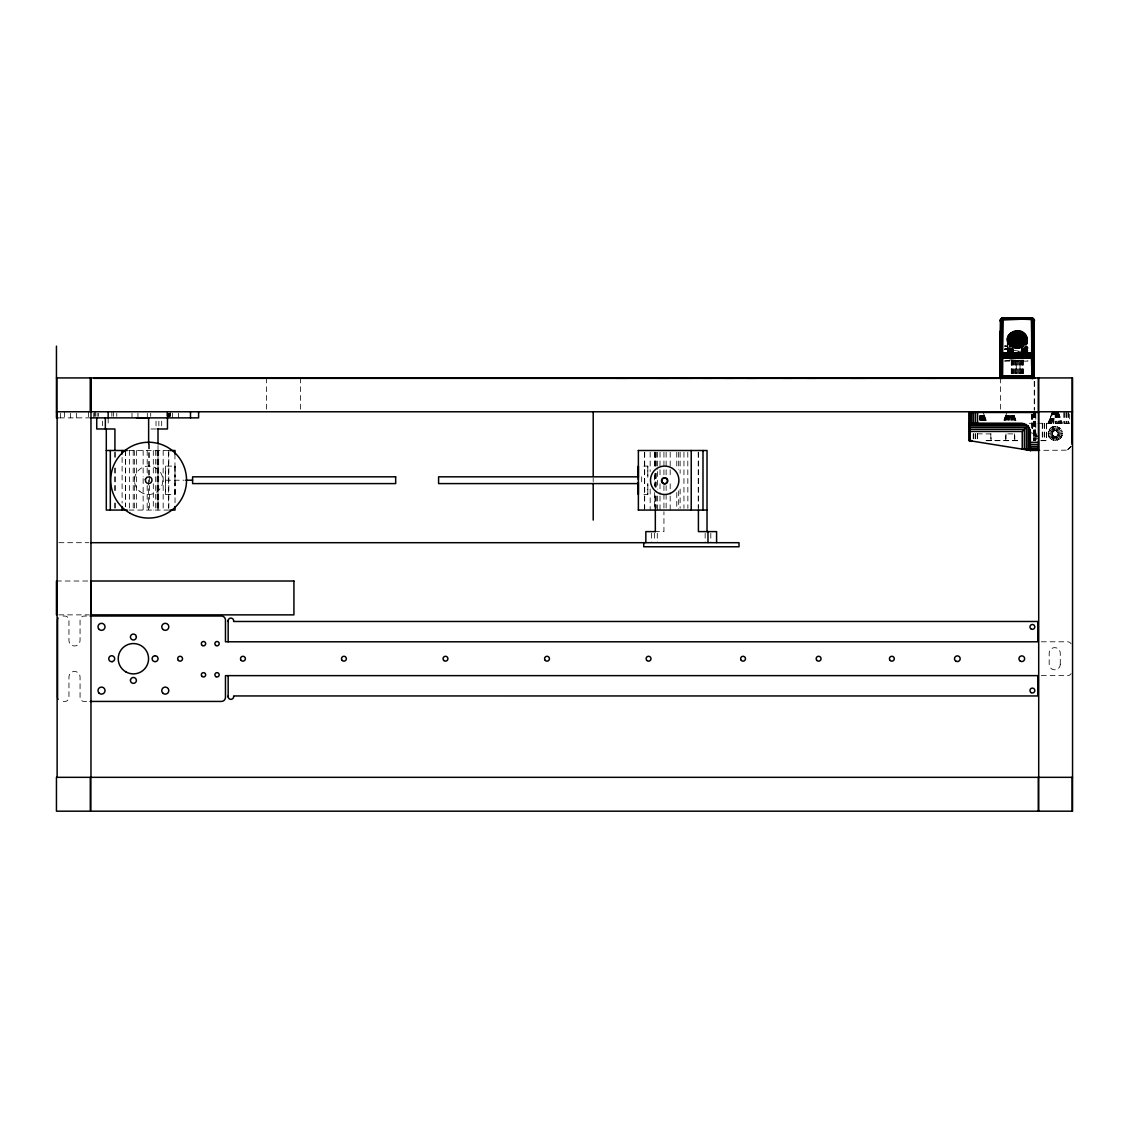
<?xml version="1.0" encoding="UTF-8"?>
<svg xmlns="http://www.w3.org/2000/svg" width="1129" height="1129" viewBox="0 0 1129 1129"><rect width="100%" height="100%" fill="white"/><g stroke="black" fill="none" stroke-linecap="round" stroke-linejoin="round"><path stroke-width="0.75" stroke-dasharray="5 3.75" d="M175.023 481.025L174.995 494.488L165.511 494.488L165.511 466.094L174.995 466.094L175.009 477.327M174.967 479.557L174.995 466.094M647.834 484.666L647.806 494.488L641.498 494.488M647.792 475.902L647.806 466.094L641.498 466.094M1010.78 348.226L1010.78 351.627L1010.921 348.113M1024.695 351.401L1024.709 347.972M1007.378 351.429L1007.421 346.166M1010.78 351.909L1010.794 348.635M1025.555 346.631L1025.541 351.698L1025.569 346.786M1026.967 351.754L1026.981 346.659L1027.051 351.429M1011.923 351.429L1011.937 347.93M1026.233 352.008L1026.247 347.182L1026.515 352.008M1026.219 351.514L1026.233 346.321M1026.698 351.881L1026.727 346.349M1008.324 347.859L1008.296 351.387L1008.366 348M1013.179 351.726L1013.207 348.367M1011.951 351.401L1011.979 347.873M1007.632 348.071L1007.59 351.528L1007.647 348.169M1008.973 351.585L1009.016 348.155M1026.769 351.585L1026.825 346.462M1009.834 351.782L1009.89 348.452M1007.901 351.514L1007.971 348.057M1009.016 351.952L1009.086 348.72M1025.711 351.387L1025.781 347.859M165.511 494.488L165.511 466.094M979.633 420.2L979.746 415.557M979.916 420.27L980.014 415.627M1024.892 351.585L1025.005 346.434M1012.007 351.811L1012.078 348.494M1022.86 348.113L1022.775 351.556L1023.001 348.226M1023.904 351.782L1023.975 348.452M1007.943 352.008L1008.028 348.79M1008.522 348.325L1008.437 351.698L1008.663 348.452M1009.933 351.627L1010.032 348.226M1025.781 351.472L1025.88 348M1009.171 351.401L1009.284 347.887M1024.977 351.952L1025.16 347.097M1010.977 352.05L1011.104 348.861M1024.045 351.627L1024.186 348.226M1022.916 352.05L1023.072 348.861M1021.717 351.528L1021.886 348.085M1012.205 351.528L1012.388 348.085M1009.34 351.458L1009.552 347.972M1023.114 351.909L1023.382 348.635M1008.268 420.2L1008.705 415.557M1008.536 420.27L1008.987 415.627M1053.315 423.29L1054.373 412.452M1053.583 423.361L1054.641 412.522M1053.921 436.09L1051.889 439.604C1045.736 436.415 1048.488 426.155 1055.403 426.466L1055.403 430.53C1052.059 430.389 1051.367 435.667 1054.641 436.387L1053.583 440.31C1044.339 438.546 1048.333 423.629 1057.238 426.706L1056.179 430.629L1057.52 431.405L1060.385 428.54L1056.956 426.649L1055.911 430.572L1058.381 433.508L1057.52 435.625L1055.911 436.316L1056.956 440.239C1061.288 439.167 1063.532 433.748 1061.232 429.923M1060.385 438.489L1057.238 435.554L1057.718 431.955L1061.5 429.994C1064.308 434.482 1060.47 440.987 1055.135 440.479L1055.135 436.415L1056.899 436.09L1058.931 439.604M1006.842 420.2L1007.717 415.557M1007.11 420.27L1007.985 415.627M1051.621 423.29L1053.653 412.452M1051.889 423.361L1053.921 412.522M1005.629 420.2L1006.856 415.557M1005.897 420.27L1007.124 415.627M1050.153 423.29L1053.032 412.452M1050.436 423.361L1053.301 412.522M1054.373 436.316L1053.315 440.239L1055.403 440.55L1055.403 436.486C1050.69 436.782 1051.72 429.02 1056.179 430.629M1004.697 420.2L1006.193 415.557M1004.965 420.27L1006.475 415.627M1049.039 423.29L1052.553 412.452M1049.307 423.361L1052.835 412.522M1006.913 412.452L1004.104 420.2L1005.911 415.627M1004.373 420.27L1007.181 412.522M1052.256 412.452L1048.333 423.29L1052.426 412.522M1048.615 423.361L1052.538 412.522M1003.907 420.2L1005.643 415.557M1048.093 423.29L1052.157 412.452M1051.621 439.534L1053.653 436.02M1056.631 430.869L1058.663 427.341L1061.5 429.994M1056.899 430.939L1058.931 427.411M1070.969 446.308L1068.006 449.271M1071.252 446.378L1068.274 449.342L1063.941 450.372M1050.153 438.419L1053.032 435.554M1057.238 431.334L1060.117 428.47M1050.436 438.489L1053.301 435.625M1049.039 436.965L1052.835 435.004M1048.333 435.272L1052.538 434.284M1058.014 432.675L1062.206 431.687M1033.345 439.844L1036.591 439.28M1066.312 450.161L1038.214 450.372M1004.683 360.913L1013.052 359.855M1033.345 438.715L1038.214 438.278M1018.062 351.373L1028.096 350.78M1004.683 348.861L1009.707 348.579M1024.751 347.732L1028.096 347.549M86.623 616.011L83.588 616.109A4.064 4.064 0 0 0 80.06 620.131L80.06 640.439A5.546 5.546 0 0 1 74.5 645.986A5.546 5.546 0 0 1 68.954 640.439L68.954 620.131A4.064 4.064 0 0 0 64.889 616.067L61.643 616.067A4.064 4.064 0 0 0 59.611 616.617M1008.028 345.968L1004.683 345.996L1008.028 346.109M1004.683 349.242L1013.052 349.186M1021.406 349.115L1028.096 349.073M1004.683 361.125L1028.096 361.125M59.456 417.871L90.292 417.871M1029.281 423.29L1036.478 423.361M1037.946 423.29L1072.338 423.361M150.961 428.978L158.864 428.978M1048.093 433.437L1052.426 433.508M1058.113 433.437L1062.445 433.508M977.291 433.846L991.093 433.917L991.093 440.691M1033.345 437.502L1036.591 437.502M986.097 440.62L1020.023 440.62M1041.079 440.62L1046.343 440.62L1046.343 423.29M986.365 440.691L1020.306 440.691M1040.867 440.691L1046.611 440.691L1046.611 423.361M128.692 450.499L168.63 450.499M165.511 480.206L184.126 480.206M129.002 510.068L168.63 510.068M654.467 531.604L663.937 531.604L663.937 511.733M58.891 542.696L88.838 542.696M56.45 581.012L88.598 581.012M58.821 614.868L89.276 614.868M1041.305 641.794L1067.582 641.794A4.064 4.064 0 0 1 1071.111 643.826M1041.305 675.636L1067.582 675.636A4.064 4.064 0 0 0 1071.111 673.618M86.623 701.434L84.125 701.434A4.064 4.064 0 0 1 80.06 697.369L80.06 676.991A5.546 5.546 0 0 0 74.5 671.445A5.546 5.546 0 0 0 68.954 676.991L68.954 697.369A4.064 4.064 0 0 1 64.889 701.434L61.643 701.434A4.064 4.064 0 0 1 60.585 701.292M1004.683 349.044L1013.052 349.524M1021.406 350.004L1028.096 350.385M1009.707 359.911L1028.096 360.941M1033.345 436.288L1038.214 436.74M1004.683 346.18L1008.028 346.547M1024.751 348.339L1028.096 348.692M1004.683 349.44L1021.406 351.359M1033.345 435.159L1038.214 436.02M1033.345 434.185L1036.591 434.99M1048.333 431.617L1052.538 432.746M1058.014 434.213L1062.206 435.328M1030.085 432.463L1036.591 434.439M1036.591 434.072L1033.345 432.986L1036.591 433.959M1049.307 429.994L1052.835 432.026M1057.986 435.004L1061.5 437.036M1049.039 429.923L1052.553 431.955M1057.718 434.933L1061.232 436.965M1050.153 428.47L1053.301 431.405M1051.889 427.411L1053.921 430.939M1051.621 427.341L1053.653 430.869M1056.631 436.02L1058.663 439.534M1058.381 412.522L1062.445 423.361M1014.195 415.627L1015.931 420.27M984.403 415.627L986.139 420.27L983.19 412.522M985.871 420.2L982.922 412.452M1058.282 412.522L1061.937 423.29M1013.786 415.557L1015.465 420.2M1057.986 412.522L1061.5 423.361M1057.718 412.452L1061.232 423.29M1013.644 415.627L1015.14 420.27M1013.362 415.557L1014.872 420.2M983.444 415.557L984.897 420.2M983.373 415.627L984.671 420.27M983.091 415.557L984.403 420.2M1053.583 426.706L1054.641 430.629M1056.179 436.387L1057.238 440.31M1053.315 426.649L1054.373 430.572M1057.52 412.522L1060.385 423.361M1057.238 412.452L1060.117 423.29M1012.981 415.627L1014.209 420.27M1012.713 415.557L1013.941 420.2M983.006 415.627L984.163 420.27M982.738 415.557L983.895 420.2M982.555 415.627L983.514 420.27M982.286 415.557L983.246 420.2M1056.899 412.522L1058.931 423.361M1056.631 412.452L1058.663 423.29M1012.12 415.627L1012.995 420.27M1011.852 415.557L1012.727 420.2M982.117 415.627L982.893 420.27M981.849 415.557L982.625 420.2M981.581 415.627L982.131 420.27M981.313 415.557L981.863 420.2M1056.179 412.522L1057.238 423.361M1055.911 412.452L1056.956 423.29M1011.118 415.627L1011.57 420.27M1010.85 415.557L1011.302 420.2M1011.076 348.635L1011.344 351.909M981.101 415.627L981.44 420.27M980.819 415.557L981.172 420.2M1024.92 347.972L1025.118 351.458M1022.07 348.085L1022.253 351.528M1012.572 348.085L1012.741 351.528M1011.386 348.861L1011.542 352.05M1012.685 347.93L1012.84 351.429M1011.457 348.226L1011.598 351.627L1011.598 348.113M1010.272 348.226L1010.413 351.627M1025.725 346.786L1025.922 351.782L1025.894 346.631M1023.354 348.861L1023.481 352.05M1009.368 348.72L1009.481 351.952M1025.174 347.887L1025.287 351.401M1024.426 348.226L1024.525 351.627M1008.578 348L1008.677 351.472L1008.677 347.859M1022.38 348.494L1022.451 351.811M1010.483 348.452L1010.554 351.782M1012.854 348.494L1012.939 351.811M1009.495 348.155L1009.58 351.585M980.522 415.627L980.621 420.27M980.254 415.557L980.353 420.2M1023.537 348.113L1023.608 351.556L1023.678 348.226M1025.344 347.097L1025.442 351.952M1026.459 346.321L1026.557 351.514M1024.567 348.452L1024.624 351.782M1026.811 346.349L1026.868 351.528M1025.428 346.434L1025.485 351.585M1026.092 348L1026.134 351.472L1026.134 347.859M647.806 466.094L647.834 477.327M647.806 494.488L647.792 483.254M174.995 494.488L174.967 483.254M1008.211 348.79L1008.225 352.008M1007.745 348.071L1007.76 351.528M1026.953 346.462L1026.967 351.881M1023.664 348.635L1023.678 351.909M1008.225 348.057L1008.239 351.514M1007.745 348.607L1007.76 351.881M1009.749 347.972L1009.763 351.458L1009.763 347.887M1069.685 414.004L1069.685 423.29M1068.274 412.522L1068.274 423.361M1068.006 412.452L1068.006 423.29M1066.312 412.522L1066.312 423.361M1066.044 412.452L1066.044 423.29M1064.21 412.522L1064.21 423.361M1063.941 412.452L1063.941 423.29M1055.403 412.522L1055.403 423.361M1055.135 412.452L1055.135 423.29M1055.135 426.409L1055.135 430.459M1044.508 423.361L1044.508 440.691M1044.24 423.29L1044.24 440.62M1042.547 423.361L1042.547 440.691M1042.279 423.29L1042.279 440.62M1035.773 414.287L1035.773 440.691M1035.646 412.522L1035.646 440.691M1035.364 412.452L1035.364 440.62M1035.237 412.522L1035.237 440.691M1034.968 412.452L1034.968 440.62M1034.644 381.32L1034.644 410.081M1034.587 412.522L1034.587 440.691M1034.235 381.32L1034.235 410.081M1034.319 412.452L1034.319 440.62M1033.741 412.522L1033.741 440.691M1033.472 412.452L1033.472 440.62M1032.767 414.287L1032.767 428.371M1032.499 414.216L1032.499 428.3M1032.47 423.361L1032.47 428.554M1032.188 423.29L1032.188 428.484M1031.723 414.287L1031.723 428.371M1031.44 414.216L1031.44 424.772M1023.17 360.123L1023.241 373.671M1022.959 360.123L1022.973 373.671M1022.62 360.123L1022.648 373.671M1022.168 360.123L1022.168 373.671M1021.562 360.123L1021.562 373.671M1020.856 360.123L1020.856 373.671M1019.148 360.123L1019.106 373.671M1018.16 360.123L1018.16 373.671M1017.243 360.123L1017.215 373.671M1015.352 360.123L1015.352 373.671M1015.31 360.123L1015.31 373.671M1014.788 440.691L1014.788 433.917L1005.727 433.846L1005.727 440.62M1014.449 360.123L1014.449 373.671M1014.519 433.846L1014.519 440.62M1013.644 360.123L1013.644 373.671M1012.896 360.123L1012.896 373.671M1012.29 360.123L1012.318 373.671M1011.81 360.123L1011.838 373.671M1011.499 360.123L1011.499 373.671M1011.274 360.123L1011.288 373.671M1010.06 415.627L1010.06 420.27M1009.778 415.557L1009.778 420.2M1005.995 433.917L1005.995 440.691M1000.393 377.933L1000.393 410.081M990.825 433.846L990.825 440.62M977.559 433.762L977.559 438.955M977.291 433.691L977.291 438.885M975.456 433.762L975.456 438.955M975.188 433.691L975.188 438.885M973.494 433.762L973.494 438.955M973.226 433.691L973.226 438.885M710.804 533.17L710.804 542.569M705.159 533.17L705.159 542.569M698.414 452.249L698.414 508.318M698.216 452.249L698.216 508.318M687.787 452.249L687.871 508.318M683.948 452.249L683.948 508.318M680.124 452.249L680.124 473.277M680.124 489.055L680.124 508.318M678.684 452.249L678.684 469.777M678.684 490.805L678.684 508.318M676.765 452.249L676.765 468.027M676.765 492.554L676.765 508.318M670.189 452.249L670.189 468.027M670.189 469.777L670.189 476.777M670.189 483.791L670.189 494.304M670.189 496.054L670.189 510.068M666.124 452.249L666.124 475.027M666.124 485.541L666.124 510.068M663.937 452.249L663.937 475.027M663.937 485.541L663.937 508.318M660.013 452.249L660.013 468.027M660.013 469.777L660.013 476.777M660.013 483.791L660.013 494.304M660.013 496.054L660.013 510.068M657.628 452.249L657.628 469.777M657.628 471.527L657.628 489.055M657.628 496.054L657.628 510.068M657.29 533.17L657.29 542.569M656.189 452.249L656.189 466.277M656.189 473.277L656.189 487.291M656.189 496.054L656.189 508.318M655.709 452.249L655.709 466.277M655.709 473.277L655.709 487.291M655.709 496.054L655.709 508.318M655.328 452.249L655.328 466.277M655.328 473.277L655.328 487.291M655.328 496.054L655.328 510.068M654.947 452.249L654.947 466.277M654.947 473.277L654.947 487.291M654.947 496.054L654.947 508.318M654.651 452.249L654.651 466.277M654.651 475.027L654.651 485.541M654.651 492.554L654.651 508.318M654.467 533.17L654.467 541.003M651.631 533.17L651.631 542.569M650.163 452.249L650.163 471.527M650.163 489.055L650.163 510.068M644.701 452.249L644.701 508.318M644.504 452.249L644.504 510.068M641.681 476.819L641.681 483.593M593.205 478.16L593.205 481.66M300.427 377.933L300.427 410.081M266.571 377.933L266.571 410.081M178.565 413.299L178.565 417.871M174.939 453.999L175.037 503.068M172.624 413.299L172.624 417.871M170.281 411.775L170.324 416.347M170.126 413.299L170.013 416.347M169.548 413.299L169.717 416.347M169.124 413.299L169.124 416.347M168.898 413.299L168.898 416.347M168.814 450.499L168.814 508.318M168.63 452.249L168.63 508.318M168.376 413.299L168.376 416.347M168.108 413.299L168.108 416.347M167.544 411.775L167.544 416.347M167.247 413.299L167.247 416.347M166.951 411.775L166.951 416.347M163.169 450.499L163.169 510.068M161.687 421.145L161.687 425.845M158.864 421.145L158.864 425.845M158.667 450.499L158.667 510.068M158.385 450.499L158.385 510.068M158.004 445.532L158.004 510.068M157.608 450.499L157.608 510.068M157.143 450.499L157.143 510.068M156.028 421.145L156.028 425.845M155.703 450.499L155.703 510.068M153.304 450.499L153.304 475.027M153.304 483.791L153.304 510.068M150.707 413.299L150.707 416.347M149.381 443.88L149.381 475.027M149.381 476.777L149.381 510.068M148.633 443.852L148.633 478.244M148.633 479.994L148.633 509.8M147.32 413.299L147.32 417.871M147.193 450.499L147.193 475.027M147.193 485.541L147.193 510.068M143.143 450.499L143.143 476.777M143.143 478.541L143.143 510.068M137.95 413.299L137.95 417.871M136.553 450.499L136.553 510.068M134.633 450.499L134.633 510.068M133.208 450.499L133.208 510.068M131.994 413.299L131.994 417.871M129.369 450.499L129.369 510.068M125.545 450.499L125.545 506.568M125.446 450.499L125.446 506.568M122.101 457.513L122.101 503.068M116.767 413.299L116.767 416.347M115.102 452.249L115.102 457.513M115.102 468.027L115.102 490.805M115.102 503.068L115.102 508.318M114.918 452.249L114.918 457.513M114.918 468.027L114.918 490.805M114.918 503.068L114.918 508.318M113.38 411.775L113.38 416.347M111.856 411.775L111.856 416.347M108.172 418.012L108.172 425.845M102.513 421.145L102.513 425.845M98.421 413.299L98.421 416.347M97.136 413.299L97.136 416.347M95.598 411.775L95.598 416.347M94.399 411.775L94.356 416.347M93.749 413.299L93.749 417.871M88.514 411.775L88.514 417.871M76.349 413.299L76.349 417.871M70.393 413.299L70.393 417.871M64.579 411.775L64.579 417.871M60.514 413.299L60.514 417.871M1007.449 344.966L1007.435 351.754L1007.477 345.065M1007.816 348.395L1007.802 351.74L1007.83 348.339M1007.632 345.319L1007.562 351.881L1007.59 345.319M1026.84 346.956L1026.769 351.881L1026.84 346.97M1026.416 346.716L1026.332 351.74L1026.487 346.659M1015.663 420.2L1013.927 415.557L1015.733 420.27M985.575 420.2L983.923 415.557L985.532 420.27M985.264 420.2L983.698 415.557L985.165 420.27M1008.084 351.712L1008.014 348.339L1008.126 351.74M1022.507 351.401L1022.479 347.873L1022.535 351.429M1026.656 351.712L1026.628 346.659L1026.656 351.74M1008.903 351.782L1008.889 348.452L1008.917 351.698M1060.272 664.275L1060.272 653.169A5.546 5.546 0 0 0 1054.726 647.623A5.546 5.546 0 0 0 1049.18 653.169L1049.18 664.275A5.546 5.546 0 0 0 1054.726 669.822A5.546 5.546 0 0 0 1060.272 664.275M1020.037 373.671L1020.037 360.123L1020.009 373.671M1016.298 373.671L1016.298 360.123L1016.241 373.671M139.897 491.482A14.211 14.211 0 0 0 162.731 482.266A14.211 14.211 0 0 0 143.327 467.11A14.211 14.211 0 0 0 139.897 491.482"/><path stroke-width="1.5" d="M638.365 482.238L638.337 494.488L638.308 483.254M638.308 479.557L638.337 466.094L638.365 477.327M1000.76 334.029L1000.308 332.589L1000.943 337.134L1000.308 331.277L1000.76 333.351M1033.515 377.792L1034.108 357.413L1032.485 357.074L1001.098 357.173L1000.308 376.042L1002.002 376.042L1002.481 317.969L1031.977 318.279L1002.397 317.898L1031.44 317.884L1032.047 378.483L1031.666 317.828L1003.018 317.884L1001.098 318.703L1001.832 378.483L1000.506 377.044L1000.308 376.042L1034.15 376.042L1033.868 319.309L1031.666 317.828L1003.018 317.813C999.49 320.269 999.588 319.888 1003.018 317.856L1031.44 317.813C1034.545 318.985 1036.69 323.049 1031.44 318.604L1002.481 318.279L1000.365 320.072L1000.379 376.62L1001.268 378.102L1001.973 318.124L1031.44 318.237L1034.108 320.072L1033.656 376.042L1032.456 378.554L1034.15 376.042L1034.15 331.277L1033.698 337.063L1034.15 332.194L1033.557 333.803M1024.709 344.373L1024.709 333.817C1017.949 325.632 1001.31 335.581 1009.749 344.486C1016.509 352.657 1033.148 342.722 1024.709 333.817L1025.061 344.373M1001.973 357.074L1001.832 376.507L1003.018 376.592L1033.557 376.366L1033.952 357.328L1033.882 377.185L1033.134 378.159L1033.656 377.594M1033.585 374.419L1033.952 357.328L1034.15 376.042L1032.612 378.483L1032.485 318.124L1033.36 318.703L1033.134 376.042L1032.456 358.203L1032.047 376.55L1003.018 376.253L1002.411 378.483L1003.018 317.813L1032.005 317.884L1002.481 318.279L1031.977 318.773L1031.666 353.024L1034.15 355.437M1034.15 355.804L1033.515 353.758L1031.666 353.024L1003.018 353.024L1000.365 354.675L1000.562 361.125L1000.308 357.3M1007.52 341.325L1007.534 337.896L1007.562 341.325M1025.555 344.952L1025.584 334.833L1025.809 343.258M1001.832 378.286L1000.901 377.721L1001.804 353.25M1007.83 343.371L1007.872 336.682L1007.985 343.371M1026.247 344.599L1026.275 335.948L1026.43 344.599M1026.727 343.682L1026.741 337.134L1026.811 343.682M1033.698 334.029L1034.15 331.361L1033.952 336.569L1034.15 331.376M1033.557 354.562L1034.15 331.39L1033.698 333.351M1008.352 344.331L1008.423 335.511L1008.606 344.331M1034.15 333.789L1034.093 336.103L1034.15 331.39L1033.698 334.156M1000.901 357.822L1000.576 361.125L1000.802 318.971L1000.308 358.203L1034.15 358.203L1033.952 357.328L1033.882 376.267L1033.698 355.423L1003.018 354.816C1001.211 353.814 998.897 357.78 1001.098 357.173M1000.365 354.675L1000.308 355.804M1002.411 376.042L1002.397 358.203M1000.308 355.437L1000.802 353.899L1000.562 361.125L1000.308 358.175M1000.576 376.042L1000.76 357.244L1001.014 377.862M1007.675 344.613L1007.717 341.17L1007.731 344.613M1009.058 344.726L1009.185 334.438L1009.411 344.726M1033.557 335.158L1034.079 334.156L1033.557 337.077L1034.15 331.39L1033.557 333.648M1009.919 346.786L1010.13 333.464L1010.441 346.786M1000.901 336.597L1000.308 331.361L1000.308 361.125L1000.901 357.653M1001.846 376.042L1001.508 357.117M1034.15 332.448L1033.698 333.224L1034.15 331.587L1033.557 336.597M1010.963 346.391L1011.231 332.632L1011.556 346.391M1034.15 334.043L1033.557 337.063L1034.15 335.525M1012.12 346.843L1012.487 331.94L1012.826 346.843M1013.419 346.617L1013.842 331.418L1014.152 346.617M1000.308 359.869L1000.379 357.695M1034.108 331.94L1033.557 333.365M1014.731 348.169L1015.281 331.079L1015.606 348.169M1000.506 320.707L1000.365 320.072C999.842 323.303 1000.802 317.813 1003.018 318.604L1031.44 318.35M1016.156 348.113L1016.763 330.924L1017.031 348.113M1000.901 342.129L1000.308 341.071L1000.308 354.929M1034.15 357.3L1033.557 361.125L1034.15 357.498L1034.15 359.869M1017.596 348.127L1018.259 330.952L1018.485 348.127M1019.035 348.212L1019.727 331.178L1019.896 348.212M1020.489 346.688L1021.138 331.587L1021.237 346.688M1023.072 346.532L1023.664 332.928L1023.678 346.532M1021.773 347.93L1022.465 332.18L1022.521 347.93M1034.15 334.692L1033.698 337.007L1034.15 334.537L1034.15 335.722C1034.051 333.337 1033.896 339.137 1034.15 334.537L1033.698 336.992L1034.079 334.678L1033.698 336.978L1034.079 334.748L1033.656 336.95L1033.557 335.765M1000.901 333.803L1000.308 332.067L1000.76 337.021M1032.456 318.011L1033.882 376.267L1034.108 320.072L1034.15 321.229M1000.365 357.413L1000.379 376.042L1000.365 357.413L1000.308 358.203M1034.079 357.695L1033.896 361.125L1033.557 357.653M1033.656 361.125L1033.557 357.822M1000.308 320.791L1000.365 320.269M1000.887 333.041L1000.308 331.446L1000.901 333.365M228.171 695.944L228.298 697.581A2.78 2.78 0 0 0 231.699 699.218A2.78 2.78 0 0 0 233.59 695.944L1037.805 695.958L1037.805 675.636L225.461 675.636L225.461 697.369A4.064 4.064 0 0 1 221.397 701.434L90.137 701.434M1000.308 331.728L1000.308 331.361M1000.308 357.103L1000.76 355.423M1072.056 444.417L1072.056 412.522M1000.76 335.341L1000.943 337.077L1000.308 332.815L1000.901 334.791M1031.44 378.455L1034.15 376.042L1033.698 357.244L1033.134 376.451L1034.15 376.042L1033.36 357.173M1033.952 334.904L1033.656 336.908L1033.698 335.242M1000.76 356.312L1031.44 355.903L1034.15 356.835L1033.36 319.408M1001.973 318.124L1001.098 354.365L1031.977 353.885L1031.44 353.024L1002.397 353.081L1001.973 353.984M1000.308 333.478L1000.76 334.156M1000.506 377.044C1000.943 377.199 999.475 376.07 1002.411 378.229L1031.44 378.102L1034.15 376.042L1033.557 377.721L1033.698 357.244M1033.952 320.17L1034.15 321.045L1032.95 318.378M1034.15 336.428L1033.557 337.642M1033.515 353.758L1033.007 353.405M1000.379 331.982L1000.379 332.293M1000.379 333.747L1000.901 337.642M1033.966 336.428L1033.882 335.299M1033.868 354.167L1034.108 355.254M1000.308 333.986L1000.308 334.72M1034.079 337.5L1033.557 338.375M1034.079 338.898L1033.557 339.716M1034.079 339.674L1033.557 340.478M1034.15 357.103L1033.698 355.423M1034.079 341.395L1033.557 342.129M1034.079 342.158L1033.557 342.863M1000.379 336.724L1000.901 339.716M1034.079 376.366L1031.44 377.594L1003.018 377.594C999.306 375.294 1001.141 378.751 1000.308 376.042L1000.901 377.693L1000.308 376.042M1000.506 319.521L1001.508 318.378M1033.007 378.257L1032.95 357.117M1031.44 318.604L1002.481 318.773L1031.44 318.124L1002.481 318.773L1031.666 319.408L1033.868 320.551L1033.275 318.533M969.43 431.476L1022.239 431.476L1027.983 425.732L1022.239 423.361L969.162 423.29M1031.44 377.594L1033.868 376.042M1000.901 376.366L1000.802 358.203L1001.324 376.042M1002.411 377.509L1032.047 377.044M1001.014 320.072L1031.977 318.773L1003.018 317.926L1031.977 318.279M1003.018 377.594L1000.379 376.465M1032.005 376.042L1031.44 357.06L1002.481 357.046L1003.018 358.203L1031.666 358.203L1031.44 355.903L1002.481 355.917L1003.018 357.06L1031.44 356.863M1002.481 318.773L1031.977 318.773M1003.018 377.044L1000.576 376.493M1002.397 353.081L1003.018 353.843L1031.44 353.843L1031.977 354.845L1003.018 354.816L1002.481 353.885L1031.977 353.885M1008.028 318.942L1031.666 319.408L1031.44 318.731M56.45 377.933L1072.55 377.933L1072.55 811.186L90.842 811.186L90.842 777.331M615.855 378.3L627.202 378.3M657.657 378.3L669.003 378.3M680.279 378.3L691.484 378.3M702.591 378.3L711.383 378.3M724.776 378.3L733.723 378.3M747.003 378.3L755.964 378.3M783.159 378.3L791.951 378.3M807.122 378.3L816.098 378.3M850.433 378.3L865.745 378.3M926.5 378.3L935.447 378.3M94.003 378.342L1034.968 378.342M56.45 411.775L1072.55 411.775M136.411 417.744L148.633 417.744L148.633 443.852M58.129 417.871L56.45 417.871L56.45 346.123M90.856 417.871L198.605 417.871L198.605 411.775M969.43 423.629L1024.342 423.629M969.43 424.448L1026.303 424.448M969.43 425.732L1027.983 425.732L1030.368 431.476L1030.368 450.443L969.162 440.62L969.162 412.452L1038.482 412.522L1038.482 450.443M969.43 427.425L1026.303 427.425L1026.303 449.13L1030.368 450.443L1024.074 449.06M157.199 428.978L167.473 428.978L167.473 418.012M969.43 429.373L1024.342 429.373L1024.342 449.13M969.162 440.62L971.547 440.62M971.815 440.691L969.43 440.691L969.444 412.452M1030.368 442.314L1038.482 442.314M1030.368 444.417L1038.482 444.417M1030.368 446.378L1038.482 446.378M1030.368 448.058L1038.482 448.058M1021.971 449.06L1027.715 449.215M1026.303 449.13L1022.239 449.13L1022.239 431.476M1030.368 449.342L1038.482 449.342M1038.482 450.161L1030.085 450.372L1038.821 450.443M106.295 450.499L127.224 450.499M169.9 450.499L175.037 450.499L175.037 453.999M638.28 450.499L707.022 450.499L707.022 531.604M638.181 476.819L438.588 476.819L438.588 483.593L638.181 483.593M185.819 480.206L192.593 480.206M127.224 510.068L106.295 510.068L106.295 428.978M169.9 510.068L175.037 510.068L174.939 506.568M638.28 510.068L707.022 510.068M655.639 531.604L645.844 531.604L645.844 542.569M90.602 542.696L739.015 542.696L739.015 546.761L643.742 546.761L643.742 542.696M90.122 616.011L221.397 616.011A4.064 4.064 0 0 1 225.461 620.061L225.461 641.794L1037.805 641.794L1037.805 621.486L233.59 621.486A2.78 2.78 0 0 0 231.699 618.226A2.78 2.78 0 0 0 228.298 619.863L228.171 621.486M1072.55 777.331L56.45 777.331L56.45 811.186L90.292 811.186L90.292 777.331M1003.018 318.858L1031.44 318.957L1003.018 318.604M1003.018 353.363L1031.44 353.589M1003.018 357.399L1031.44 357.695M1003.018 353.998L1031.44 354.379L1002.481 353.885M1026.035 449.06L1030.368 450.443L1029.281 449.384L1029.281 427.425M1002.481 354.845L1003.018 355.776L1031.44 355.607L1003.018 355.903L1002.481 354.845L1031.977 355.917L1031.44 354.816L1003.018 355.099L1031.44 354.943L1031.977 355.917M1030.368 450.443L1027.983 449.286L1027.983 425.732M1000.379 338.898L1000.379 341.395M1000.901 344.825L1000.308 343.555M1000.901 342.863L1000.379 342.158M1000.901 340.478L1000.379 339.674M1000.901 338.375L1000.379 337.5M1000.901 335.906L1000.379 334.932M1000.901 335.158L1000.379 334.142M1000.901 333.648L1000.379 332.575M1032.485 318.9L1033.007 319.789M1032.456 353.165L1032.95 354.153M1032.485 357.074L1033.134 376.042M1033.952 319.563L1034.15 321.045M1032.95 319.126L1033.275 319.944M1029.817 449.652L1030.085 450.372M1000.365 334.424L1000.576 336.625L1000.308 333.831L1000.59 336.597L1000.576 335.214M1000.76 357.244L1001.183 376.042M1000.308 332.307L1000.379 333.055M1000.576 357.597L1000.802 361.125M1033.882 357.597L1034.093 361.125L1034.079 357.526M1000.308 332.73L1000.379 336.075L1000.379 334.678M1034.108 334.325L1034.15 335.722M1000.308 332.589L1000.365 334.325M1001.804 358.203L1002.002 376.042M1001.268 358.203L1001.451 376.042M1072.141 377.933L1072.141 411.775M1072.056 412.452L1072.056 442.243M1072.141 777.331L1072.141 811.186M1038.708 377.933L1038.708 811.186M1038.299 377.933L1038.299 411.775M1038.299 777.331L1038.299 811.186M1030.085 429.373L1030.085 449.723M977.559 412.522L977.559 423.361M975.456 412.522L975.456 423.361M973.494 412.522L973.494 423.361M971.815 412.522L971.815 423.361M970.531 412.522L970.531 423.361M970.248 412.452L970.248 440.62M969.712 412.522L969.712 440.691M716.59 542.569L716.59 531.604L698.414 531.604L698.414 510.068M707.982 531.604L707.982 542.569M703 450.499L703 510.068M691.23 450.499L691.23 510.068M655.328 510.068L655.328 531.604M638.379 450.499L638.379 510.068M593.205 411.775L593.205 476.424M593.205 483.41L593.205 520.088M228.171 620.4L228.171 641.794M228.171 675.636L228.171 697.03M190.491 411.775L190.491 417.871M158.004 428.978L158.004 443.88M122.101 450.499L122.101 453.999M122.101 506.568L122.101 510.068M114.918 450.499L114.918 428.978L96.727 428.978L96.727 418.012M110.317 450.499L110.317 510.068M108.158 411.775L108.158 417.871M105.35 418.012L105.35 428.978M90.969 411.775L90.969 777.331M90.842 377.933L90.842 411.775M90.701 377.933L90.701 411.775M90.292 377.933L90.292 411.775M57.127 411.775L57.127 777.331M56.859 377.933L56.859 411.775M56.45 581.012L56.45 614.868M58.129 699.401A4.064 4.064 0 0 1 57.579 697.369L57.579 620.131A4.064 4.064 0 0 1 58.129 618.099M1026.995 338.375L1026.995 341.72L1026.995 338.375M136.369 636.897L136.355 637.405A2.978 2.978 0 0 1 130.498 637.73L130.428 637.222A2.978 2.978 0 0 1 133.236 634.089A2.978 2.978 0 0 1 136.369 636.897M130.47 679.87L130.428 680.378A2.978 2.978 0 0 0 133.405 683.355A2.978 2.978 0 0 0 136.383 680.378L136.327 679.87A2.978 2.978 0 0 0 130.47 679.87M145.345 479.331L145.726 481.9A3.387 3.387 0 0 0 151.921 480.968L151.893 479.218A3.387 3.387 0 0 0 149.451 476.875L146.897 477.257L145.345 479.331M1034.15 376.042L1033.557 377.721L1034.079 376.155M1034.079 376.634L1033.557 377.693L1034.079 376.592M155.068 655.737L154.546 655.78A2.978 2.978 0 0 0 154.546 661.65L155.068 661.693A2.978 2.978 0 0 0 158.046 658.715A2.978 2.978 0 0 0 155.068 655.737M112.251 661.65L111.743 661.693A2.978 2.978 0 0 1 108.765 658.715A2.978 2.978 0 0 1 111.743 655.737L112.251 655.78A2.978 2.978 0 0 1 112.251 661.65M395.672 476.819L192.593 476.819L192.593 483.593L395.672 483.593L395.672 476.819M293.921 581.012L90.842 581.012L90.842 614.868L293.921 614.868L293.921 581.012M662.949 483.381A2.978 2.978 0 0 0 667.408 480.813A2.978 2.978 0 0 0 662.949 478.23A2.978 2.978 0 0 0 662.949 483.381M663.316 483.381A2.978 2.978 0 0 0 667.789 480.813A2.978 2.978 0 0 0 663.316 478.23A2.978 2.978 0 0 0 663.316 483.381M1031.172 692.641A2.441 2.441 0 0 0 1034.827 690.539A2.441 2.441 0 0 0 1031.172 688.422A2.441 2.441 0 0 0 1031.172 692.641M1030.664 628.627A2.441 2.441 0 0 0 1034.743 627.526A2.441 2.441 0 0 0 1031.751 624.549A2.441 2.441 0 0 0 1030.664 628.627M162.788 693.093A3.514 3.514 0 0 0 168.687 691.512A3.514 3.514 0 0 0 164.368 687.208A3.514 3.514 0 0 0 162.788 693.093M99.027 693.093A3.514 3.514 0 0 0 104.912 691.512A3.514 3.514 0 0 0 100.608 687.208A3.514 3.514 0 0 0 99.027 693.093M215.949 676.68A2.159 2.159 0 0 0 219.195 674.817A2.159 2.159 0 0 0 215.949 672.94A2.159 2.159 0 0 0 215.949 676.68M201.964 676.342A2.159 2.159 0 0 0 205.591 675.368A2.159 2.159 0 0 0 202.938 672.715A2.159 2.159 0 0 0 201.964 676.342M202.416 645.548A2.159 2.159 0 0 0 205.661 643.671A2.159 2.159 0 0 0 202.416 641.794A2.159 2.159 0 0 0 202.416 645.548M342.214 660.437A2.441 2.441 0 0 0 346.278 659.35A2.441 2.441 0 0 0 343.301 656.358A2.441 2.441 0 0 0 342.214 660.437M646.832 660.437A2.441 2.441 0 0 0 650.911 659.35A2.441 2.441 0 0 0 647.933 656.358A2.441 2.441 0 0 0 646.832 660.437M443.753 660.437A2.441 2.441 0 0 0 447.832 659.35A2.441 2.441 0 0 0 444.84 656.358A2.441 2.441 0 0 0 443.753 660.437M545.293 660.437A2.441 2.441 0 0 0 549.371 659.35A2.441 2.441 0 0 0 546.38 656.358A2.441 2.441 0 0 0 545.293 660.437M1020.376 661.185A2.837 2.837 0 0 0 1024.638 658.715A2.837 2.837 0 0 0 1020.376 656.259A2.837 2.837 0 0 0 1020.376 661.185M99.027 629.319A3.514 3.514 0 0 0 104.912 627.752A3.514 3.514 0 0 0 100.608 623.434A3.514 3.514 0 0 0 99.027 629.319M162.788 629.319A3.514 3.514 0 0 0 168.687 627.752A3.514 3.514 0 0 0 164.368 623.434A3.514 3.514 0 0 0 162.788 629.319M125.813 671.854A15.157 15.157 0 0 0 148.562 658.715A15.157 15.157 0 0 0 125.813 645.59A15.157 15.157 0 0 0 125.813 671.854M215.893 645.52A2.159 2.159 0 0 0 219.195 643.742A2.159 2.159 0 0 0 216.006 641.766A2.159 2.159 0 0 0 215.893 645.52M241.211 660.437A2.441 2.441 0 0 0 245.289 659.35A2.441 2.441 0 0 0 242.298 656.358A2.441 2.441 0 0 0 241.211 660.437M178.382 660.437A2.441 2.441 0 0 0 182.461 659.35A2.441 2.441 0 0 0 179.483 656.358A2.441 2.441 0 0 0 178.382 660.437M741.33 660.437A2.441 2.441 0 0 0 745.408 659.35A2.441 2.441 0 0 0 742.43 656.358A2.441 2.441 0 0 0 741.33 660.437M816.888 660.437A2.441 2.441 0 0 0 820.966 659.35A2.441 2.441 0 0 0 817.975 656.358A2.441 2.441 0 0 0 816.888 660.437M890.132 660.437A2.441 2.441 0 0 0 894.21 659.35A2.441 2.441 0 0 0 891.218 656.358A2.441 2.441 0 0 0 890.132 660.437M955.924 661.185A2.837 2.837 0 0 0 960.186 658.715A2.837 2.837 0 0 0 955.924 656.259A2.837 2.837 0 0 0 955.924 661.185M655.935 491.482A14.211 14.211 0 0 0 678.769 482.266A14.211 14.211 0 0 0 659.378 467.11A14.211 14.211 0 0 0 655.935 491.482M129.68 512.989A37.906 37.906 0 0 0 186.539 480.15A37.906 37.906 0 0 0 129.68 447.324A37.906 37.906 0 0 0 129.68 512.989"/></g></svg>
